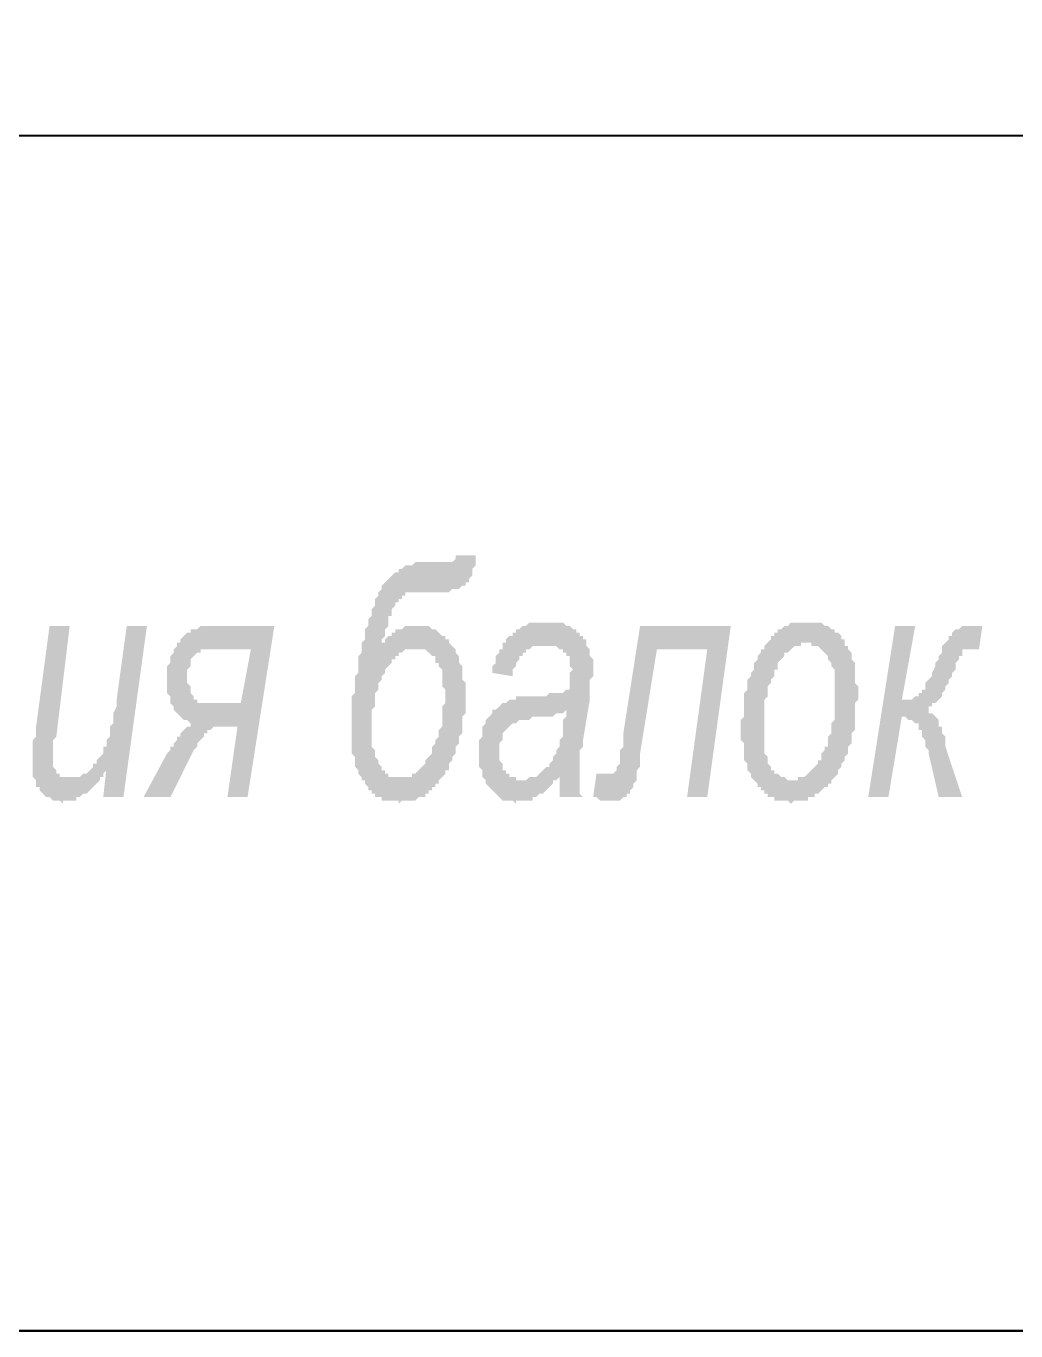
# Model space of a CAD drawing. Header units: millimetres. Extents: x 1372 to 666090, y 1285 to 31551.
# Drawn here: x 578092 to 579322, y 2747 to 4368 of the extents above; entities that cross this region are included whole.
import ezdxf

# ---------------------------------------------------------------- set-up
doc = ezdxf.new("R2010")
doc.units = ezdxf.units.MM
for name, color, linetype in [('PDF _2D-чертеж - Общий_Ном._пера__21', 7, 'Continuous'), ('PDF _75-АЗ Штамп', 7, 'Continuous'), ('PDF _ar_note_Ном._пера__252_Ном._пера__7', 7, 'Continuous')]:
    doc.layers.add(name, color=color, linetype=linetype)

msp = doc.modelspace()

# ---------------------------------------------------------------- hatches: boundary and pattern name
at = {"layer": 'PDF _75-АЗ Штамп', "transparency": 33554559}
h = msp.add_hatch(color=256, dxfattribs=at)
h.paths.add_polyline_path([(578625.8, 3710.8), (578650.8, 3710.8), (578650.8, 3706.6), (578650.8, 3702.5), (578650.8, 3698.3), (578646.6, 3694.1), (578646.6, 3689.9), (578646.6, 3685.8), (578642.4, 3681.6), (578642.4, 3681.6), (578642.4, 3677.4), (578638.3, 3677.4), (578638.3, 3673.3), (578634.1, 3673.3), (578634.1, 3673.3), (578629.9, 3669.1), (578629.9, 3669.1), (578625.8, 3669.1), (578621.6, 3669.1), (578621.6, 3669.1), (578617.4, 3664.9), (578613.2, 3664.9), (578609.1, 3664.9), (578609.1, 3664.9), (578579.9, 3664.9), (578579.9, 3664.9), (578575.7, 3664.9), (578571.5, 3664.9), (578567.4, 3664.9), (578567.4, 3664.9), (578563.2, 3664.9), (578563.2, 3660.8), (578559, 3660.8), (578559, 3656.6), (578554.9, 3656.6), (578554.9, 3652.4), (578550.7, 3652.4), (578550.7, 3648.2), (578546.5, 3644.1), (578546.5, 3644.1), (578546.5, 3639.9), (578546.5, 3635.7), (578542.3, 3635.7), (578542.3, 3631.6), (578542.3, 3627.4), (578542.3, 3623.2), (578538.2, 3619), (578538.2, 3614.9), (578538.2, 3610.7), (578534, 3606.5), (578534, 3598.2), (578534, 3598.2), (578534, 3602.4), (578538.2, 3602.4), (578538.2, 3606.5), (578542.3, 3610.7), (578546.5, 3610.7), (578546.5, 3614.9), (578550.7, 3614.9), (578550.7, 3619), (578554.9, 3619), (578559, 3619), (578559, 3619), (578559, 3619), (578563.2, 3623.2), (578567.4, 3623.2), (578571.5, 3623.2), (578575.7, 3623.2), (578575.7, 3623.2), (578579.9, 3623.2), (578579.9, 3623.2), (578584.1, 3623.2), (578584.1, 3623.2), (578588.2, 3623.2), (578592.4, 3623.2), (578592.4, 3623.2), (578596.6, 3619), (578596.6, 3619), (578600.7, 3619), (578604.9, 3614.9), (578604.9, 3614.9), (578609.1, 3610.7), (578613.2, 3610.7), (578613.2, 3606.5), (578617.4, 3606.5), (578617.4, 3602.4), (578617.4, 3602.4), (578621.6, 3598.2), (578621.6, 3598.2), (578625.8, 3594), (578625.8, 3589.9), (578625.8, 3589.9), (578629.9, 3585.7), (578629.9, 3581.5), (578629.9, 3577.3), (578634.1, 3573.2), (578634.1, 3573.2), (578634.1, 3569), (578634.1, 3564.8), (578634.1, 3560.7), (578634.1, 3556.5), (578638.3, 3552.3), (578638.3, 3548.1), (578638.3, 3544), (578638.3, 3535.6), (578638.3, 3535.6), (578638.3, 3531.5), (578638.3, 3527.3), (578638.3, 3523.1), (578638.3, 3519), (578638.3, 3514.8), (578634.1, 3510.6), (578634.1, 3506.4), (578634.1, 3502.3), (578634.1, 3498.1), (578634.1, 3493.9), (578634.1, 3489.8), (578629.9, 3485.6), (578629.9, 3481.4), (578629.9, 3477.2), (578629.9, 3477.2), (578625.8, 3473.1), (578625.8, 3468.9), (578625.8, 3464.7), (578621.6, 3460.6), (578621.6, 3456.4), (578621.6, 3456.4), (578617.4, 3452.2), (578617.4, 3448.1), (578617.4, 3443.9), (578613.2, 3443.9), (578613.2, 3439.7), (578609.1, 3435.5), (578609.1, 3435.5), (578604.9, 3431.4), (578604.9, 3427.2), (578600.7, 3427.2), (578600.7, 3423), (578596.6, 3423), (578596.6, 3418.9), (578592.4, 3418.9), (578592.4, 3414.7), (578588.2, 3414.7), (578588.2, 3410.5), (578584.1, 3410.5), (578579.9, 3410.5), (578579.9, 3410.5), (578575.7, 3406.3), (578571.5, 3406.3), (578571.5, 3406.3), (578567.4, 3406.3), (578563.2, 3406.3), (578563.2, 3406.3), (578559, 3406.3), (578554.9, 3402.2), (578554.9, 3406.3), (578550.7, 3406.3), (578546.5, 3406.3), (578542.3, 3406.3), (578542.3, 3406.3), (578538.2, 3406.3), (578534, 3406.3), (578534, 3410.5), (578529.8, 3410.5), (578525.7, 3410.5), (578525.7, 3414.7), (578521.5, 3414.7), (578521.5, 3418.9), (578517.3, 3418.9), (578517.3, 3423), (578513.2, 3427.2), (578513.2, 3427.2), (578513.2, 3431.4), (578509, 3431.4), (578509, 3435.5), (578504.8, 3439.7), (578504.8, 3439.7), (578504.8, 3443.9), (578500.6, 3448.1), (578500.6, 3452.2), (578500.6, 3456.4), (578500.6, 3460.6), (578496.5, 3464.7), (578496.5, 3468.9), (578496.5, 3468.9), (578496.5, 3473.1), (578496.5, 3477.2), (578496.5, 3481.4), (578496.5, 3489.8), (578496.5, 3493.9), (578496.5, 3493.9), (578496.5, 3498.1), (578496.5, 3502.3), (578496.5, 3506.4), (578496.5, 3506.4), (578496.5, 3510.6), (578496.5, 3514.8), (578496.5, 3519), (578496.5, 3523.1), (578496.5, 3527.3), (578496.5, 3531.5), (578496.5, 3535.6), (578500.6, 3539.8), (578500.6, 3539.8), (578500.6, 3544), (578500.6, 3548.1), (578500.6, 3552.3), (578500.6, 3556.5), (578500.6, 3560.7), (578504.8, 3564.8), (578504.8, 3573.2), (578504.8, 3577.3), (578504.8, 3581.5), (578504.8, 3585.7), (578509, 3589.9), (578509, 3594), (578509, 3598.2), (578509, 3602.4), (578513.2, 3606.5), (578513.2, 3614.9), (578513.2, 3619), (578517.3, 3623.2), (578517.3, 3627.4), (578517.3, 3631.6), (578521.5, 3635.7), (578521.5, 3639.9), (578521.5, 3644.1), (578525.7, 3648.2), (578525.7, 3652.4), (578525.7, 3656.6), (578529.8, 3660.8), (578529.8, 3660.8), (578529.8, 3664.9), (578534, 3669.1), (578534, 3669.1), (578534, 3673.3), (578538.2, 3677.4), (578538.2, 3677.4), (578542.3, 3681.6), (578542.3, 3681.6), (578542.3, 3681.6), (578546.5, 3685.8), (578546.5, 3685.8), (578550.7, 3689.9), (578550.7, 3689.9), (578554.9, 3689.9), (578554.9, 3694.1), (578559, 3694.1), (578559, 3694.1), (578563.2, 3698.3), (578567.4, 3698.3), (578567.4, 3698.3), (578571.5, 3698.3), (578575.7, 3702.5), (578579.9, 3702.5), (578579.9, 3702.5), (578584.1, 3702.5), (578588.2, 3702.5), (578592.4, 3702.5), (578592.4, 3702.5), (578613.2, 3702.5), (578617.4, 3702.5), (578621.6, 3702.5), (578621.6, 3702.5), (578625.8, 3706.6), (578625.8, 3710.8), (578625.8, 3710.8)], flags=0)
h.paths.add_polyline_path([(578613.2, 3535.6), (578613.2, 3539.8), (578613.2, 3544), (578609.1, 3548.1), (578609.1, 3552.3), (578609.1, 3556.5), (578609.1, 3560.7), (578609.1, 3564.8), (578609.1, 3569), (578604.9, 3573.2), (578604.9, 3577.3), (578604.9, 3577.3), (578600.7, 3577.3), (578600.7, 3581.5), (578600.7, 3585.7), (578596.6, 3585.7), (578592.4, 3589.9), (578592.4, 3589.9), (578588.2, 3594), (578588.2, 3594), (578584.1, 3594), (578579.9, 3594), (578579.9, 3594), (578575.7, 3594), (578575.7, 3594), (578571.5, 3594), (578567.4, 3594), (578567.4, 3594), (578563.2, 3594), (578559, 3589.9), (578559, 3589.9), (578554.9, 3589.9), (578554.9, 3585.7), (578550.7, 3585.7), (578550.7, 3581.5), (578546.5, 3581.5), (578546.5, 3577.3), (578542.3, 3573.2), (578542.3, 3573.2), (578538.2, 3569), (578538.2, 3564.8), (578538.2, 3564.8), (578534, 3560.7), (578534, 3556.5), (578529.8, 3552.3), (578529.8, 3548.1), (578529.8, 3548.1), (578529.8, 3544), (578525.7, 3539.8), (578525.7, 3535.6), (578525.7, 3531.5), (578525.7, 3527.3), (578525.7, 3523.1), (578521.5, 3519), (578521.5, 3514.8), (578521.5, 3510.6), (578521.5, 3506.4), (578521.5, 3502.3), (578521.5, 3498.1), (578521.5, 3493.9), (578521.5, 3489.8), (578521.5, 3485.6), (578521.5, 3481.4), (578521.5, 3477.2), (578521.5, 3473.1), (578521.5, 3473.1), (578525.7, 3468.9), (578525.7, 3464.7), (578525.7, 3460.6), (578529.8, 3456.4), (578529.8, 3452.2), (578529.8, 3452.2), (578534, 3448.1), (578534, 3443.9), (578538.2, 3443.9), (578538.2, 3439.7), (578542.3, 3439.7), (578542.3, 3435.5), (578546.5, 3435.5), (578550.7, 3435.5), (578550.7, 3435.5), (578554.9, 3435.5), (578554.9, 3435.5), (578559, 3435.5), (578563.2, 3435.5), (578563.2, 3435.5), (578567.4, 3435.5), (578571.5, 3435.5), (578571.5, 3439.7), (578575.7, 3439.7), (578575.7, 3439.7), (578579.9, 3443.9), (578579.9, 3443.9), (578584.1, 3448.1), (578584.1, 3448.1), (578588.2, 3452.2), (578588.2, 3456.4), (578592.4, 3460.6), (578592.4, 3460.6), (578596.6, 3464.7), (578596.6, 3468.9), (578596.6, 3473.1), (578600.7, 3477.2), (578600.7, 3481.4), (578600.7, 3481.4), (578604.9, 3485.6), (578604.9, 3489.8), (578604.9, 3493.9), (578609.1, 3498.1), (578609.1, 3502.3), (578609.1, 3506.4), (578609.1, 3510.6), (578609.1, 3514.8), (578609.1, 3519), (578609.1, 3523.1), (578613.2, 3527.3), (578613.2, 3531.5), (578613.2, 3531.5), (578613.2, 3535.6)], flags=0)
for points in [[(578192, 3448.1), (578192, 3443.9), (578187.8, 3439.7), (578187.8, 3435.5), (578183.7, 3435.5), (578183.7, 3431.4), (578179.5, 3427.2), (578179.5, 3427.2), (578175.3, 3423), (578171.2, 3418.9), (578171.2, 3418.9), (578167, 3414.7), (578167, 3414.7), (578162.8, 3414.7), (578158.6, 3410.5), (578158.6, 3410.5), (578154.5, 3410.5), (578154.5, 3406.3), (578150.3, 3406.3), (578150.3, 3406.3), (578146.1, 3406.3), (578142, 3406.3), (578142, 3406.3), (578137.8, 3406.3), (578137.8, 3402.2), (578133.6, 3406.3), (578133.6, 3406.3), (578129.5, 3406.3), (578125.3, 3406.3), (578125.3, 3406.3), (578121.1, 3410.5), (578116.9, 3410.5), (578116.9, 3410.5), (578112.8, 3414.7), (578112.8, 3414.7), (578108.6, 3418.9), (578108.6, 3423), (578104.4, 3423), (578104.4, 3427.2), (578104.4, 3431.4), (578100.3, 3435.5), (578100.3, 3439.7), (578100.3, 3443.9), (578100.3, 3448.1), (578100.3, 3452.2), (578100.3, 3452.2), (578100.3, 3456.4), (578100.3, 3460.6), (578100.3, 3460.6), (578100.3, 3464.7), (578100.3, 3468.9), (578100.3, 3473.1), (578100.3, 3477.2), (578100.3, 3481.4), (578104.4, 3485.6), (578104.4, 3493.9), (578104.4, 3498.1), (578104.4, 3498.1), (578121.1, 3623.2), (578146.1, 3623.2), (578129.5, 3485.6), (578125.3, 3481.4), (578125.3, 3477.2), (578125.3, 3473.1), (578125.3, 3468.9), (578125.3, 3464.7), (578125.3, 3460.6), (578125.3, 3460.6), (578125.3, 3456.4), (578125.3, 3452.2), (578125.3, 3448.1), (578129.5, 3443.9), (578129.5, 3439.7), (578129.5, 3439.7), (578133.6, 3439.7), (578133.6, 3435.5), (578137.8, 3435.5), (578142, 3435.5), (578142, 3435.5), (578146.1, 3435.5), (578150.3, 3435.5), (578150.3, 3435.5), (578154.5, 3435.5), (578158.6, 3435.5), (578158.6, 3435.5), (578162.8, 3439.7), (578167, 3439.7), (578167, 3439.7), (578171.2, 3443.9), (578171.2, 3443.9), (578175.3, 3448.1), (578175.3, 3452.2), (578179.5, 3452.2), (578179.5, 3456.4), (578183.7, 3460.6), (578183.7, 3460.6), (578187.8, 3464.7), (578187.8, 3468.9), (578187.8, 3473.1), (578192, 3473.1), (578192, 3477.2), (578192, 3481.4), (578196.2, 3485.6), (578196.2, 3489.8), (578196.2, 3493.9), (578196.2, 3493.9), (578196.2, 3498.1), (578200.4, 3502.3), (578200.4, 3502.3), (578200.4, 3506.4), (578200.4, 3510.6), (578200.4, 3514.8), (578204.5, 3523.1), (578204.5, 3527.3), (578204.5, 3531.5), (578217, 3623.2), (578242.1, 3623.2), (578212.9, 3410.5), (578187.8, 3410.5)], [(578855.1, 3623.2), (578967.8, 3623.2), (578938.6, 3410.5), (578913.5, 3410.5), (578938.6, 3594), (578876, 3594), (578855.1, 3464.7), (578855.1, 3460.6), (578855.1, 3456.4), (578855.1, 3452.2), (578855.1, 3448.1), (578851, 3443.9), (578851, 3439.7), (578851, 3435.5), (578851, 3431.4), (578846.8, 3427.2), (578846.8, 3423), (578846.8, 3423), (578842.6, 3418.9), (578842.6, 3418.9), (578842.6, 3414.7), (578838.5, 3414.7), (578838.5, 3410.5), (578834.3, 3410.5), (578834.3, 3410.5), (578830.1, 3406.3), (578825.9, 3406.3), (578825.9, 3406.3), (578821.8, 3406.3), (578821.8, 3406.3), (578817.6, 3406.3), (578817.6, 3406.3), (578813.4, 3406.3), (578809.3, 3406.3), (578809.3, 3406.3), (578805.1, 3406.3), (578800.9, 3410.5), (578796.8, 3410.5), (578800.9, 3439.7), (578805.1, 3439.7), (578809.3, 3439.7), (578813.4, 3439.7), (578813.4, 3439.7), (578817.6, 3439.7), (578821.8, 3439.7), (578821.8, 3439.7), (578825.9, 3443.9), (578825.9, 3443.9), (578825.9, 3448.1), (578825.9, 3448.1), (578825.9, 3448.1), (578830.1, 3452.2), (578830.1, 3456.4), (578830.1, 3460.6), (578830.1, 3460.6), (578830.1, 3468.9), (578834.3, 3473.1), (578834.3, 3477.2), (578834.3, 3485.6), (578834.3, 3489.8)], [(579172.1, 3623.2), (579197.1, 3623.2), (579180.5, 3531.5), (579184.6, 3531.5), (579188.8, 3531.5), (579193, 3531.5), (579197.1, 3535.6), (579197.1, 3535.6), (579201.3, 3535.6), (579201.3, 3539.8), (579205.5, 3539.8), (579205.5, 3539.8), (579205.5, 3544), (579209.6, 3544), (579209.6, 3548.1), (579209.6, 3552.3), (579213.8, 3556.5), (579213.8, 3556.5), (579218, 3560.7), (579218, 3564.8), (579222.2, 3573.2), (579222.2, 3577.3), (579222.2, 3577.3), (579226.3, 3581.5), (579226.3, 3585.7), (579230.5, 3589.9), (579230.5, 3594), (579230.5, 3598.2), (579234.7, 3602.4), (579234.7, 3602.4), (579238.8, 3606.5), (579238.8, 3610.7), (579243, 3610.7), (579243, 3614.9), (579243, 3614.9), (579243, 3614.9), (579247.2, 3619), (579247.2, 3619), (579251.4, 3619), (579255.5, 3623.2), (579255.5, 3623.2), (579259.7, 3623.2), (579263.9, 3623.2), (579263.9, 3623.2), (579268, 3623.2), (579280.5, 3623.2), (579276.4, 3594), (579268, 3594), (579263.9, 3594), (579263.9, 3594), (579259.7, 3594), (579255.5, 3594), (579255.5, 3589.9), (579255.5, 3589.9), (579255.5, 3585.7), (579251.4, 3585.7), (579251.4, 3581.5), (579247.2, 3577.3), (579247.2, 3573.2), (579247.2, 3569), (579243, 3564.8), (579243, 3560.7), (579238.8, 3556.5), (579238.8, 3552.3), (579234.7, 3548.1), (579234.7, 3548.1), (579234.7, 3544), (579230.5, 3539.8), (579230.5, 3539.8), (579230.5, 3535.6), (579230.5, 3535.6), (579226.3, 3531.5), (579226.3, 3531.5), (579222.2, 3527.3), (579218, 3527.3), (579218, 3523.1), (579213.8, 3523.1), (579213.8, 3519), (579209.6, 3519), (579213.8, 3519), (579213.8, 3514.8), (579218, 3514.8), (579222.2, 3510.6), (579222.2, 3510.6), (579226.3, 3506.4), (579226.3, 3506.4), (579226.3, 3502.3), (579226.3, 3498.1), (579230.5, 3498.1), (579230.5, 3493.9), (579230.5, 3489.8), (579234.7, 3485.6), (579234.7, 3481.4), (579234.7, 3477.2), (579234.7, 3473.1), (579255.5, 3410.5), (579226.3, 3410.5), (579213.8, 3464.7), (579213.8, 3468.9), (579209.6, 3473.1), (579209.6, 3477.2), (579209.6, 3481.4), (579205.5, 3485.6), (579205.5, 3489.8), (579205.5, 3493.9), (579201.3, 3493.9), (579201.3, 3498.1), (579201.3, 3502.3), (579197.1, 3502.3), (579197.1, 3502.3), (579193, 3506.4), (579193, 3506.4), (579188.8, 3506.4), (579184.6, 3510.6), (579184.6, 3510.6), (579180.5, 3510.6), (579180.5, 3510.6), (579163.8, 3410.5), (579138.7, 3410.5)]]:
    msp.add_hatch(color=256, dxfattribs=at).paths.add_polyline_path(points)
h = msp.add_hatch(color=256, dxfattribs=at)
h.paths.add_polyline_path([(578400.5, 3623.2), (578367.2, 3410.5), (578342.2, 3410.5), (578354.7, 3498.1), (578346.3, 3498.1), (578342.2, 3498.1), (578338, 3498.1), (578333.8, 3498.1), (578333.8, 3498.1), (578329.6, 3498.1), (578329.6, 3498.1), (578325.5, 3498.1), (578325.5, 3498.1), (578325.5, 3498.1), (578321.3, 3493.9), (578317.1, 3493.9), (578317.1, 3489.8), (578313, 3489.8), (578313, 3489.8), (578313, 3485.6), (578308.8, 3481.4), (578308.8, 3481.4), (578304.6, 3477.2), (578304.6, 3473.1), (578300.4, 3468.9), (578300.4, 3468.9), (578300.4, 3468.9), (578271.3, 3410.5), (578237.9, 3410.5), (578267.1, 3464.7), (578271.3, 3468.9), (578271.3, 3473.1), (578275.4, 3473.1), (578275.4, 3477.2), (578279.6, 3481.4), (578279.6, 3485.6), (578283.8, 3485.6), (578283.8, 3489.8), (578287.9, 3493.9), (578287.9, 3493.9), (578292.1, 3498.1), (578292.1, 3498.1), (578296.3, 3498.1), (578296.3, 3502.3), (578300.4, 3502.3), (578296.3, 3502.3), (578292.1, 3506.4), (578292.1, 3506.4), (578287.9, 3506.4), (578283.8, 3510.6), (578283.8, 3510.6), (578279.6, 3514.8), (578279.6, 3514.8), (578275.4, 3519), (578275.4, 3523.1), (578275.4, 3523.1), (578271.3, 3527.3), (578271.3, 3531.5), (578271.3, 3535.6), (578267.1, 3539.8), (578267.1, 3544), (578267.1, 3548.1), (578267.1, 3552.3), (578267.1, 3556.5), (578267.1, 3556.5), (578267.1, 3560.7), (578267.1, 3564.8), (578267.1, 3569), (578267.1, 3573.2), (578271.3, 3577.3), (578271.3, 3581.5), (578271.3, 3585.7), (578271.3, 3585.7), (578275.4, 3589.9), (578275.4, 3589.9), (578275.4, 3594), (578279.6, 3598.2), (578279.6, 3602.4), (578283.8, 3602.4), (578283.8, 3606.5), (578287.9, 3610.7), (578287.9, 3610.7), (578292.1, 3614.9), (578292.1, 3614.9), (578296.3, 3614.9), (578296.3, 3619), (578300.4, 3619), (578300.4, 3619), (578304.6, 3619), (578304.6, 3619), (578308.8, 3623.2), (578313, 3623.2), (578313, 3623.2), (578317.1, 3623.2), (578321.3, 3623.2), (578325.5, 3623.2), (578325.5, 3623.2), (578329.6, 3623.2), (578333.8, 3623.2)], flags=0)
h.paths.add_polyline_path([(578371.3, 3594), (578333.8, 3594), (578329.6, 3594), (578325.5, 3594), (578321.3, 3594), (578321.3, 3594), (578317.1, 3594), (578313, 3594), (578308.8, 3594), (578308.8, 3589.9), (578304.6, 3589.9), (578304.6, 3589.9), (578300.4, 3585.7), (578300.4, 3585.7), (578300.4, 3585.7), (578300.4, 3585.7), (578296.3, 3581.5), (578296.3, 3577.3), (578296.3, 3573.2), (578292.1, 3569), (578292.1, 3564.8), (578292.1, 3560.7), (578292.1, 3560.7), (578292.1, 3556.5), (578292.1, 3552.3), (578296.3, 3548.1), (578296.3, 3544), (578296.3, 3539.8), (578296.3, 3539.8), (578300.4, 3535.6), (578300.4, 3531.5), (578304.6, 3531.5), (578304.6, 3531.5), (578304.6, 3527.3), (578308.8, 3527.3), (578308.8, 3527.3), (578313, 3527.3), (578317.1, 3527.3), (578321.3, 3527.3), (578321.3, 3527.3), (578325.5, 3527.3), (578358.8, 3527.3)], flags=0)
h = msp.add_hatch(color=256, dxfattribs=at)
h.paths.add_polyline_path([(578755, 3435.5), (578750.9, 3431.4), (578746.7, 3431.4), (578746.7, 3427.2), (578742.5, 3423), (578742.5, 3423), (578738.4, 3418.9), (578738.4, 3418.9), (578734.2, 3414.7), (578730, 3414.7), (578730, 3414.7), (578725.9, 3410.5), (578725.9, 3410.5), (578721.7, 3410.5), (578721.7, 3406.3), (578717.5, 3406.3), (578713.3, 3406.3), (578713.3, 3406.3), (578709.2, 3406.3), (578705, 3406.3), (578700.8, 3406.3), (578700.8, 3402.2), (578696.7, 3406.3), (578696.7, 3406.3), (578692.5, 3406.3), (578688.3, 3406.3), (578688.3, 3406.3), (578684.1, 3406.3), (578680, 3410.5), (578680, 3410.5), (578675.8, 3414.7), (578675.8, 3414.7), (578671.6, 3418.9), (578671.6, 3418.9), (578667.5, 3423), (578667.5, 3423), (578663.3, 3427.2), (578663.3, 3431.4), (578659.1, 3435.5), (578659.1, 3435.5), (578659.1, 3439.7), (578659.1, 3443.9), (578655, 3448.1), (578655, 3452.2), (578655, 3456.4), (578655, 3460.6), (578655, 3464.7), (578655, 3464.7), (578655, 3473.1), (578655, 3477.2), (578655, 3481.4), (578655, 3481.4), (578659.1, 3485.6), (578659.1, 3489.8), (578659.1, 3493.9), (578659.1, 3498.1), (578659.1, 3498.1), (578663.3, 3502.3), (578663.3, 3506.4), (578667.5, 3510.6), (578667.5, 3510.6), (578671.6, 3514.8), (578671.6, 3519), (578675.8, 3519), (578675.8, 3519), (578680, 3523.1), (578680, 3523.1), (578684.1, 3527.3), (578684.1, 3527.3), (578688.3, 3527.3), (578692.5, 3531.5), (578692.5, 3531.5), (578696.7, 3531.5), (578700.8, 3531.5), (578700.8, 3531.5), (578700.8, 3535.6), (578705, 3535.6), (578709.2, 3535.6), (578709.2, 3535.6), (578713.3, 3535.6), (578717.5, 3535.6), (578717.5, 3535.6), (578721.7, 3535.6), (578725.9, 3535.6), (578730, 3535.6), (578734.2, 3535.6), (578734.2, 3535.6), (578738.4, 3535.6), (578742.5, 3539.8), (578746.7, 3539.8), (578750.9, 3539.8), (578750.9, 3539.8), (578755, 3539.8), (578759.2, 3539.8), (578759.2, 3539.8), (578763.4, 3544), (578763.4, 3544), (578767.6, 3544), (578767.6, 3544), (578767.6, 3548.1), (578767.6, 3552.3), (578767.6, 3556.5), (578767.6, 3560.7), (578767.6, 3564.8), (578771.7, 3569), (578771.7, 3569), (578767.6, 3573.2), (578767.6, 3577.3), (578767.6, 3581.5), (578767.6, 3585.7), (578763.4, 3585.7), (578763.4, 3589.9), (578759.2, 3589.9), (578759.2, 3594), (578755, 3594), (578755, 3594), (578750.9, 3598.2), (578750.9, 3598.2), (578746.7, 3598.2), (578742.5, 3598.2), (578738.4, 3598.2), (578738.4, 3598.2), (578734.2, 3598.2), (578730, 3598.2), (578725.9, 3598.2), (578725.9, 3598.2), (578721.7, 3598.2), (578717.5, 3594), (578717.5, 3594), (578713.3, 3594), (578713.3, 3589.9), (578709.2, 3589.9), (578709.2, 3585.7), (578705, 3585.7), (578705, 3581.5), (578700.8, 3577.3), (578700.8, 3573.2), (578700.8, 3573.2), (578696.7, 3569), (578696.7, 3564.8), (578696.7, 3560.7), (578696.7, 3560.7), (578671.6, 3564.8), (578671.6, 3569), (578671.6, 3573.2), (578671.6, 3573.2), (578675.8, 3577.3), (578675.8, 3581.5), (578675.8, 3585.7), (578680, 3589.9), (578680, 3594), (578684.1, 3594), (578684.1, 3598.2), (578684.1, 3602.4), (578688.3, 3602.4), (578688.3, 3606.5), (578692.5, 3610.7), (578692.5, 3610.7), (578696.7, 3610.7), (578696.7, 3614.9), (578700.8, 3614.9), (578700.8, 3619), (578705, 3619), (578705, 3619), (578709.2, 3623.2), (578713.3, 3623.2), (578713.3, 3623.2), (578717.5, 3627.4), (578721.7, 3627.4), (578721.7, 3627.4), (578725.9, 3627.4), (578730, 3627.4), (578730, 3627.4), (578734.2, 3627.4), (578738.4, 3627.4), (578738.4, 3627.4), (578742.5, 3627.4), (578746.7, 3627.4), (578746.7, 3627.4), (578750.9, 3627.4), (578755, 3627.4), (578755, 3627.4), (578759.2, 3627.4), (578763.4, 3623.2), (578763.4, 3623.2), (578767.6, 3623.2), (578771.7, 3619), (578771.7, 3619), (578775.9, 3619), (578775.9, 3614.9), (578780.1, 3614.9), (578780.1, 3610.7), (578784.2, 3610.7), (578784.2, 3606.5), (578788.4, 3606.5), (578788.4, 3602.4), (578788.4, 3598.2), (578792.6, 3594), (578792.6, 3589.9), (578792.6, 3585.7), (578792.6, 3585.7), (578796.8, 3581.5), (578796.8, 3577.3), (578796.8, 3573.2), (578796.8, 3569), (578796.8, 3564.8), (578796.8, 3560.7), (578792.6, 3556.5), (578792.6, 3552.3), (578792.6, 3548.1), (578792.6, 3544), (578792.6, 3539.8), (578792.6, 3535.6), (578792.6, 3531.5), (578784.2, 3481.4), (578784.2, 3473.1), (578780.1, 3468.9), (578780.1, 3464.7), (578780.1, 3460.6), (578780.1, 3456.4), (578780.1, 3452.2), (578780.1, 3448.1), (578780.1, 3443.9), (578780.1, 3443.9), (578780.1, 3439.7), (578780.1, 3439.7), (578780.1, 3435.5), (578780.1, 3431.4), (578780.1, 3427.2), (578780.1, 3423), (578780.1, 3418.9), (578780.1, 3414.7), (578784.2, 3410.5), (578784.2, 3410.5), (578755, 3410.5), (578755, 3410.5), (578755, 3414.7), (578755, 3418.9), (578755, 3423), (578755, 3427.2), (578755, 3431.4), (578755, 3435.5)], flags=0)
h.paths.add_polyline_path([(578763.4, 3519), (578759.2, 3514.8), (578759.2, 3514.8), (578755, 3514.8), (578750.9, 3514.8), (578750.9, 3514.8), (578750.9, 3514.8), (578746.7, 3510.6), (578746.7, 3510.6), (578742.5, 3510.6), (578738.4, 3510.6), (578734.2, 3510.6), (578730, 3510.6), (578730, 3510.6), (578725.9, 3510.6), (578721.7, 3510.6), (578717.5, 3506.4), (578717.5, 3506.4), (578713.3, 3506.4), (578709.2, 3506.4), (578709.2, 3506.4), (578705, 3506.4), (578705, 3506.4), (578700.8, 3502.3), (578700.8, 3502.3), (578700.8, 3502.3), (578696.7, 3502.3), (578692.5, 3498.1), (578692.5, 3498.1), (578688.3, 3493.9), (578688.3, 3493.9), (578684.1, 3489.8), (578684.1, 3489.8), (578684.1, 3485.6), (578684.1, 3481.4), (578680, 3477.2), (578680, 3473.1), (578680, 3468.9), (578680, 3468.9), (578680, 3464.7), (578680, 3460.6), (578680, 3456.4), (578684.1, 3452.2), (578684.1, 3448.1), (578684.1, 3443.9), (578688.3, 3443.9), (578688.3, 3443.9), (578688.3, 3439.7), (578692.5, 3439.7), (578692.5, 3435.5), (578696.7, 3435.5), (578700.8, 3435.5), (578700.8, 3431.4), (578705, 3431.4), (578709.2, 3431.4), (578709.2, 3431.4), (578713.3, 3431.4), (578713.3, 3431.4), (578717.5, 3435.5), (578721.7, 3435.5), (578721.7, 3435.5), (578725.9, 3435.5), (578730, 3439.7), (578730, 3439.7), (578734.2, 3443.9), (578734.2, 3443.9), (578738.4, 3448.1), (578742.5, 3448.1), (578742.5, 3452.2), (578746.7, 3456.4), (578746.7, 3456.4), (578746.7, 3460.6), (578750.9, 3464.7), (578750.9, 3468.9), (578750.9, 3468.9), (578755, 3473.1), (578755, 3473.1), (578755, 3477.2), (578755, 3481.4), (578759.2, 3485.6), (578759.2, 3489.8), (578759.2, 3493.9), (578759.2, 3498.1), (578759.2, 3502.3), (578759.2, 3506.4), (578763.4, 3510.6), (578763.4, 3514.8), (578763.4, 3519)], flags=0)
h = msp.add_hatch(color=256, dxfattribs=at)
h.paths.add_polyline_path([(578980.3, 3489.8), (578980.3, 3493.9), (578980.3, 3498.1), (578980.3, 3502.3), (578980.3, 3506.4), (578984.4, 3510.6), (578984.4, 3514.8), (578984.4, 3519), (578984.4, 3523.1), (578984.4, 3527.3), (578984.4, 3531.5), (578984.4, 3535.6), (578984.4, 3539.8), (578988.6, 3544), (578988.6, 3548.1), (578988.6, 3552.3), (578988.6, 3556.5), (578992.8, 3560.7), (578992.8, 3564.8), (578992.8, 3564.8), (578996.9, 3569), (578996.9, 3573.2), (578996.9, 3577.3), (579001.1, 3581.5), (579001.1, 3581.5), (579001.1, 3585.7), (579005.3, 3589.9), (579005.3, 3594), (579009.5, 3594), (579009.5, 3598.2), (579013.6, 3602.4), (579013.6, 3602.4), (579017.8, 3606.5), (579017.8, 3610.7), (579022, 3610.7), (579022, 3614.9), (579026.1, 3614.9), (579026.1, 3619), (579030.3, 3619), (579030.3, 3619), (579034.5, 3623.2), (579038.7, 3623.2), (579038.7, 3623.2), (579042.8, 3627.4), (579047, 3627.4), (579047, 3627.4), (579051.2, 3627.4), (579055.3, 3627.4), (579055.3, 3627.4), (579059.5, 3627.4), (579063.7, 3627.4), (579063.7, 3627.4), (579067.8, 3627.4), (579072, 3627.4), (579072, 3627.4), (579076.2, 3627.4), (579080.4, 3627.4), (579080.4, 3627.4), (579084.5, 3623.2), (579088.7, 3623.2), (579088.7, 3623.2), (579092.9, 3619), (579092.9, 3619), (579097, 3619), (579097, 3614.9), (579101.2, 3614.9), (579105.4, 3610.7), (579105.4, 3606.5), (579109.6, 3606.5), (579109.6, 3606.5), (579109.6, 3602.4), (579109.6, 3598.2), (579113.7, 3598.2), (579113.7, 3594), (579117.9, 3589.9), (579117.9, 3585.7), (579117.9, 3581.5), (579117.9, 3581.5), (579122.1, 3577.3), (579122.1, 3573.2), (579122.1, 3569), (579122.1, 3564.8), (579122.1, 3560.7), (579122.1, 3556.5), (579122.1, 3552.3), (579126.2, 3548.1), (579126.2, 3544), (579126.2, 3539.8), (579126.2, 3535.6), (579126.2, 3531.5), (579122.1, 3527.3), (579122.1, 3523.1), (579122.1, 3519), (579122.1, 3514.8), (579122.1, 3510.6), (579122.1, 3506.4), (579122.1, 3502.3), (579122.1, 3498.1), (579122.1, 3493.9), (579117.9, 3489.8), (579117.9, 3485.6), (579117.9, 3481.4), (579117.9, 3477.2), (579113.7, 3473.1), (579113.7, 3473.1), (579113.7, 3468.9), (579113.7, 3464.7), (579109.6, 3460.6), (579109.6, 3460.6), (579109.6, 3456.4), (579105.4, 3452.2), (579105.4, 3448.1), (579101.2, 3443.9), (579101.2, 3443.9), (579101.2, 3439.7), (579097, 3435.5), (579097, 3435.5), (579092.9, 3431.4), (579092.9, 3427.2), (579088.7, 3427.2), (579088.7, 3423), (579084.5, 3423), (579084.5, 3423), (579080.4, 3418.9), (579080.4, 3418.9), (579076.2, 3414.7), (579072, 3414.7), (579072, 3410.5), (579067.8, 3410.5), (579063.7, 3410.5), (579063.7, 3406.3), (579059.5, 3406.3), (579059.5, 3406.3), (579055.3, 3406.3), (579051.2, 3406.3), (579051.2, 3406.3), (579047, 3406.3), (579042.8, 3402.2), (579042.8, 3402.2), (579038.7, 3406.3), (579038.7, 3406.3), (579034.5, 3406.3), (579030.3, 3406.3), (579030.3, 3406.3), (579026.1, 3406.3), (579022, 3406.3), (579022, 3410.5), (579017.8, 3410.5), (579013.6, 3410.5), (579013.6, 3414.7), (579009.5, 3414.7), (579009.5, 3418.9), (579005.3, 3418.9), (579005.3, 3423), (579001.1, 3423), (579001.1, 3427.2), (578996.9, 3431.4), (578996.9, 3431.4), (578992.8, 3435.5), (578992.8, 3439.7), (578988.6, 3443.9), (578988.6, 3443.9), (578988.6, 3448.1), (578988.6, 3452.2), (578984.4, 3456.4), (578984.4, 3460.6), (578984.4, 3464.7), (578984.4, 3468.9), (578984.4, 3473.1), (578984.4, 3477.2), (578980.3, 3481.4), (578980.3, 3485.6), (578980.3, 3489.8), (578980.3, 3489.8)], flags=0)
h.paths.add_polyline_path([(579009.5, 3493.9), (579009.5, 3489.8), (579009.5, 3485.6), (579009.5, 3481.4), (579009.5, 3477.2), (579009.5, 3473.1), (579009.5, 3468.9), (579009.5, 3464.7), (579013.6, 3460.6), (579013.6, 3456.4), (579013.6, 3456.4), (579013.6, 3452.2), (579017.8, 3448.1), (579017.8, 3448.1), (579017.8, 3443.9), (579022, 3443.9), (579022, 3439.7), (579026.1, 3439.7), (579030.3, 3435.5), (579030.3, 3435.5), (579034.5, 3435.5), (579038.7, 3431.4), (579038.7, 3431.4), (579042.8, 3431.4), (579042.8, 3431.4), (579047, 3431.4), (579051.2, 3431.4), (579051.2, 3435.5), (579055.3, 3435.5), (579059.5, 3435.5), (579059.5, 3435.5), (579063.7, 3439.7), (579063.7, 3439.7), (579067.8, 3443.9), (579067.8, 3443.9), (579072, 3448.1), (579076.2, 3452.2), (579076.2, 3452.2), (579076.2, 3456.4), (579080.4, 3456.4), (579080.4, 3460.6), (579080.4, 3464.7), (579084.5, 3468.9), (579084.5, 3473.1), (579088.7, 3473.1), (579088.7, 3477.2), (579088.7, 3481.4), (579088.7, 3485.6), (579092.9, 3489.8), (579092.9, 3493.9), (579092.9, 3498.1), (579092.9, 3502.3), (579092.9, 3502.3), (579097, 3506.4), (579097, 3510.6), (579097, 3514.8), (579097, 3519), (579097, 3523.1), (579097, 3527.3), (579097, 3531.5), (579097, 3535.6), (579097, 3535.6), (579097, 3539.8), (579097, 3544), (579097, 3548.1), (579097, 3552.3), (579097, 3556.5), (579097, 3560.7), (579097, 3564.8), (579097, 3569), (579092.9, 3573.2), (579092.9, 3577.3), (579092.9, 3577.3), (579088.7, 3581.5), (579088.7, 3585.7), (579088.7, 3585.7), (579088.7, 3585.7), (579084.5, 3589.9), (579080.4, 3594), (579080.4, 3594), (579076.2, 3598.2), (579076.2, 3598.2), (579072, 3598.2), (579067.8, 3598.2), (579067.8, 3602.4), (579063.7, 3602.4), (579063.7, 3602.4), (579059.5, 3602.4), (579055.3, 3602.4), (579055.3, 3598.2), (579051.2, 3598.2), (579047, 3598.2), (579047, 3598.2), (579042.8, 3594), (579042.8, 3594), (579042.8, 3594), (579038.7, 3589.9), (579034.5, 3589.9), (579034.5, 3585.7), (579030.3, 3581.5), (579030.3, 3581.5), (579026.1, 3577.3), (579026.1, 3573.2), (579026.1, 3569), (579022, 3569), (579022, 3564.8), (579022, 3560.7), (579017.8, 3556.5), (579017.8, 3556.5), (579017.8, 3552.3), (579013.6, 3548.1), (579013.6, 3544), (579013.6, 3539.8), (579013.6, 3535.6), (579009.5, 3531.5), (579009.5, 3527.3), (579009.5, 3523.1), (579009.5, 3519), (579009.5, 3514.8), (579009.5, 3510.6), (579009.5, 3506.4), (579009.5, 3502.3), (579009.5, 3498.1), (579009.5, 3493.9), (579009.5, 3493.9)], flags=0)

# ---------------------------------------------------------------- linework, layer by layer
at = {"layer": 'PDF _2D-чертеж - Общий_Ном._пера__21', "lineweight": 40}
for points in [[(547721.3, 30861.7), (586825.2, 30861.7), (586825.2, 2747.4), (547721.3, 2747.4)], [(586825.2, 8190.1), (586825.2, 2747.4), (568511.9, 2747.4), (568511.9, 8190.1), (586825.2, 8190.1), (586825.2, 2747.4), (568511.9, 2747.4), (568511.9, 8190.1), (586825.2, 8190.1), (568511.9, 8190.1), (568511.9, 2747.4), (586825.2, 2747.4)], [(586825.2, 8190.1), (568511.9, 8190.1), (568511.9, 2747.4), (586825.2, 2747.4)]]:
    msp.add_lwpolyline(points, close=True, dxfattribs=at)
msp.add_lwpolyline([(586825.2, 4232.1), (574947.3, 4232.1)], dxfattribs=at)
at = {"layer": 'PDF _ar_note_Ном._пера__252_Ном._пера__7', "lineweight": 20}
msp.add_lwpolyline([(568511.9, 2747.4), (586825.2, 2747.4), (586825.2, 8190.1)], dxfattribs=at)

doc.saveas('drawing.dxf')
